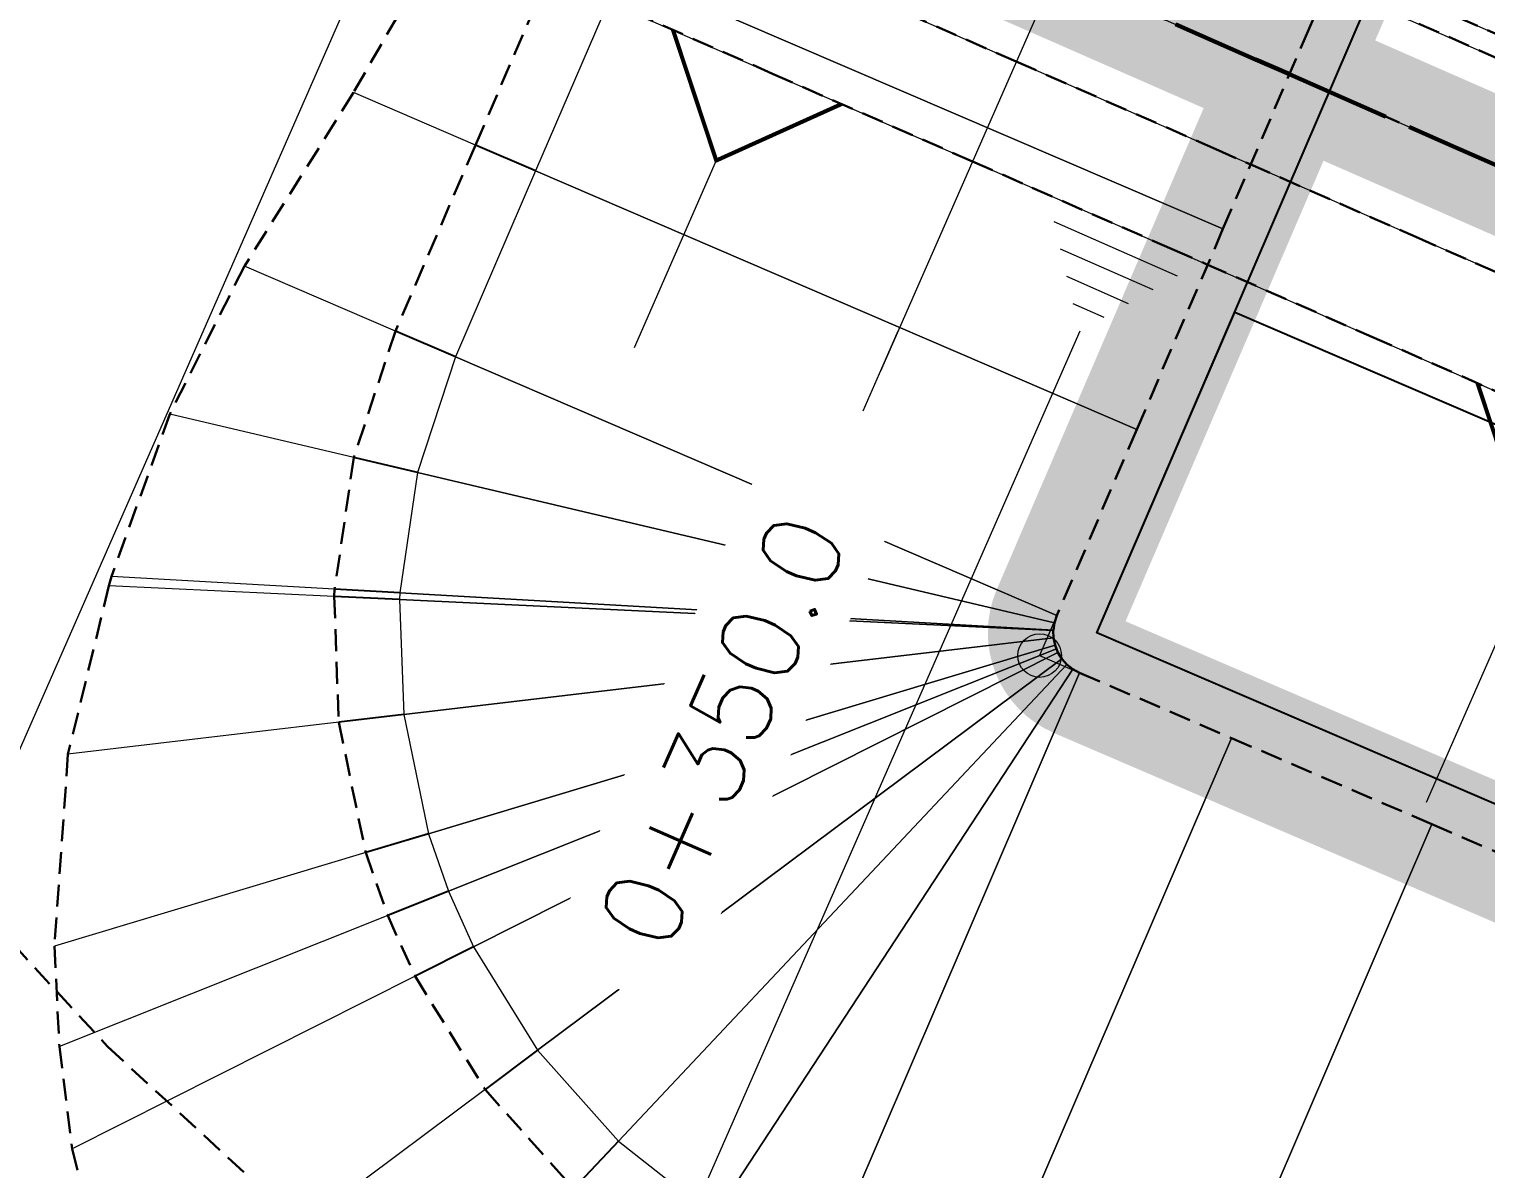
# Model space of a CAD drawing. Header units: metres. Extents: x 544752 to 548977, y 1840603 to 1844608.
# Drawn here: x 546528.47 to 546561.86, y 1843004.21 to 1843030.33 of the extents above; entities that cross this region are included whole.
import ezdxf

# ---------------------------------------------------------------- set-up
doc = ezdxf.new("R2010")
doc.units = ezdxf.units.M
doc.header["$MEASUREMENT"] = 0
for name, pattern in [('ACAD_ISO02W100', [15, 12, -3]), ('Anordnung Grundriss$0$GESTRICHELT', [0.75, 0.5, -0.25]), ('HIDDEN', [0.375, 0.25, -0.125])]:
    doc.linetypes.add(name, pattern=pattern)
doc.layers.add('C-ROAD', color=7, linetype='Continuous')
for name, color, linetype, lineweight in [('C-ROAD-CORR', 5, 'Continuous', 0), ('C-ROAD-LINK', 150, 'Continuous', 0), ('C-ROAD-SAMP', 150, 'HIDDEN', 0), ('C-ROAD-SAMP-TEXT', 11, 'Continuous', 0), ('C-ROAD-STAN', 11, 'Continuous', 0), ('C-TOPO-FEAT', 94, 'Continuous', 5), ('Đường', 5, 'ACAD_ISO02W100', 5)]:
    doc.layers.add(name, color=color, linetype=linetype, lineweight=lineweight)

# ---------------------------------------------------------------- blocks, each defined once
blk = doc.blocks.new('TB')
at = {"layer": 'Defpoints', "color": 5, "linetype": 'Anordnung Grundriss$0$GESTRICHELT', "lineweight": 5, "ltscale": 0.2}
blk.add_circle((-0.4049538253086098, -1.769394799566726e-07), 105.7280000291212, dxfattribs=at)
blk = doc.blocks.new('GFERFERF')
blk.add_lwpolyline([(467513.3739784134, 1441358.465170017), (467628.3739784134, 1441358.465170017), (467628.3739784134, 1441366.465170017), (467513.3739784134, 1441366.465170017)], close=True)
blk = doc.blocks.new('VƯERFEWRFER')
blk.add_lwpolyline([(467558.3739784134, 1441403.465170017), (467513.3739784134, 1441403.465170017), (467513.3739784134, 1441358.465170017), (467558.3739784134, 1441358.465170017)], close=True)
blk = doc.blocks.new('fcwdăed')
at = {"xscale": -1, "rotation": 19.89216182940478}
for name, p in [('GFERFERF', (1396356.812540187, 242240.5363757809, -3.31594075425429)), ('VƯERFEWRFER', (1396369.401823998, 242205.7439925189, -3.31594075425429))]:
    blk.add_blockref(name, p, dxfattribs=at)
blk = doc.blocks.new('STA')
blk.add_circle((0, 0), 0.03600344113496039)
blk = doc.blocks.new('PI')
h = blk.add_hatch(color=256)
h.dxf.hatch_style = 1
h.paths.add_polyline_path([(0.01097384885793593, 0, 1), (-0.01097384885793593, 0, 1)])
at = {"xscale": 0.3048, "yscale": 0.3048, "zscale": 0.3048}
blk.add_blockref('STA', (0, 0), dxfattribs=at)

msp = doc.modelspace()

# ---------------------------------------------------------------- linework, layer by layer
at = {"layer": 'C-ROAD', "color": 3, "linetype": 'Continuous', "lineweight": 13}
for p, q in [((546552.020755786, 1843016.887656167), (546551.6257915809, 1843015.968959657)), ((546551.6257915809, 1843015.968959657), (546552.5444880904, 1843015.573995452))]:
    msp.add_line(p, q, dxfattribs=at)
at = {"layer": 'C-ROAD', "color": 1, "linetype": 'ACAD_ISO02W100', "lineweight": 60, "ltscale": 0.1, "const_width": 3, "flags": 128}
for points in [[(546569.7941450139, 1843058.228999099), (546552.020755786, 1843016.887656167)], [(546552.5444880904, 1843015.573995452), (546658.1945866913, 1842970.153111869)]]:
    msp.add_lwpolyline(points, dxfattribs=at)
at = {"layer": 'C-ROAD', "color": 1, "linetype": 'ACAD_ISO02W100', "lineweight": -3, "ltscale": 0.1, "const_width": 3, "flags": 128}
msp.add_lwpolyline([(546552.020755786, 1843016.887656167, 0.4142135622969778), (546552.5444880904, 1843015.573995452)], format="xyb", dxfattribs=at)
at = {"layer": 'C-ROAD-CORR', "color": 160, "linetype": 'Continuous'}
for p, q in [((546555.8287705312, 1843025.745192648, 563.9415627647692), (546542.0483228875, 1843031.669655724, 553.9415627647692)), ((546542.0483228875, 1843031.669655724, 553.9415627647692), (546555.8287705312, 1843025.745192648, 563.9415627647692)), ((546555.8287705312, 1843025.745192648, 563.9415627647692), (546542.0483228875, 1843031.669655724, 553.9415627647692)), ((546535.9100121098, 1843031.285733294, 565.0832715047936), (546526.8694386584, 1843010.68826504, 550.0871584258351)), ((546538.6954570977, 1843027.668619483, 553.9715627647693), (546535.8999066667, 1843028.870477052, 551.9429273363118)), ((546538.6954570977, 1843027.668619483, 553.9715627647693), (546535.8999066667, 1843028.870477052, 551.9429273363118)), ((546538.6954570977, 1843027.668619483, 553.9715627647693), (546535.8999066667, 1843028.870477052, 551.9429273363118)), ((546538.6954570977, 1843027.668619483, 553.9715627647693), (546535.8999066667, 1843028.870477052, 551.9429273363118)), ((546540.0735018621, 1843027.076173176, 553.9415627647693), (546538.6954570977, 1843027.668619483, 553.9715627647693)), ((546540.0735018621, 1843027.076173176, 553.9415627647693), (546538.6954570977, 1843027.668619483, 553.9715627647693)), ((546544.21496923, 1843027.314204765, 563.6818982512062), (546542.3294365243, 1843023.018326826, 560.554257972503)), ((546553.8539495058, 1843021.1517101, 563.9415627647693), (546540.0735018621, 1843027.076173176, 553.9415627647693)), ((546540.0735018621, 1843027.076173176, 553.9415627647693), (546553.8539495058, 1843021.1517101, 563.9415627647693)), ((546553.8539495058, 1843021.1517101, 563.9415627647693), (546540.0735018621, 1843027.076173176, 553.9415627647693)), ((546554.7888410954, 1843024.666331983, 563.6964844344748), (546551.9582653748, 1843025.908719027, 563.6964844344748)), ((546554.2279546229, 1843024.349867743, 563.3530147657857), (546552.1050228324, 1843025.281658027, 563.3530147657857)), ((546536.8622633779, 1843023.404565551, 553.9715627647694), (546533.4007632546, 1843024.892726908, 551.4596703990485)), ((546536.8622633779, 1843023.404565551, 553.9715627647694), (546533.4007632546, 1843024.892726908, 551.4596703990485)), ((546536.8622633779, 1843023.404565551, 553.9715627647694), (546533.4007632546, 1843024.892726908, 551.4596703990485)), ((546536.8622633779, 1843023.404565551, 553.9715627647694), (546533.4007632546, 1843024.892726908, 551.4596703990485)), ((546553.6670681505, 1843024.033403504, 563.0095450970966), (546552.25178029, 1843024.654597026, 563.0095450970966)), ((546553.1061816779, 1843023.716939264, 562.6660754284076), (546552.3985377478, 1843024.027536025, 562.6660754284076)), ((546538.2403081423, 1843022.812119243, 553.9415627647694), (546536.8622633779, 1843023.404565551, 553.9715627647694)), ((546538.2403081423, 1843022.812119243, 553.9415627647694), (546536.8622633779, 1843023.404565551, 553.9715627647694)), ((546552.020755786, 1843016.887656167, 563.9415627647694), (546538.2403081423, 1843022.812119243, 553.9415627647694)), ((546538.2403081423, 1843022.812119243, 553.9415627647694), (546552.020755786, 1843016.887656167, 563.9415627647694)), ((546552.020755786, 1843016.887656167, 563.9415627647694), (546538.2403081423, 1843022.812119243, 553.9415627647694)), ((546535.906277749, 1843020.507784099, 553.9711829585957), (546531.6873426428, 1843021.502279466, 551.0814744407771)), ((546535.906277749, 1843020.507784099, 553.9711829585957), (546531.6873426428, 1843021.502279466, 551.0814744407771)), ((546535.906277749, 1843020.507784099, 553.9711829585957), (546531.6873426428, 1843021.502279466, 551.0814744407771)), ((546535.906277749, 1843020.507784099, 553.9711829585957), (546531.6873426428, 1843021.502279466, 551.0814744407771)), ((546537.3662641387, 1843020.163633344, 553.9411829585957), (546535.906277749, 1843020.507784099, 553.9711829585957)), ((546537.3662641387, 1843020.163633344, 553.9411829585957), (546535.906277749, 1843020.507784099, 553.9711829585957)), ((546551.9661280357, 1843016.722125798, 563.9411829585957), (546537.3662641387, 1843020.163633344, 553.9411829585957)), ((546537.3662641387, 1843020.163633344, 553.9411829585957), (546551.9661280357, 1843016.722125798, 563.9411829585957)), ((546551.9661280357, 1843016.722125798, 563.9411829585957), (546537.3662641387, 1843020.163633344, 553.9411829585957)), ((546562.9710932935, 1843018.26675894, 561.4769229938769), (546560.4842515695, 1843012.600896731, 557.3518572659156)), ((546535.4591461361, 1843017.322689896, 553.9699546586919), (546530.2933916276, 1843017.567969671, 550.522238389762)), ((546535.4591461361, 1843017.322689896, 553.9699546586919), (546530.2933916276, 1843017.567969671, 550.522238389762)), ((546535.4591461361, 1843017.322689896, 553.9699546586919), (546530.2933916276, 1843017.567969671, 550.522238389762)), ((546535.4591461361, 1843017.322689896, 553.9699546586919), (546530.2933916276, 1843017.567969671, 550.522238389762)), ((546535.4678365111, 1843017.48900611, 553.970055080292), (546530.3563009579, 1843017.780490037, 550.5568286111123)), ((546535.4678365111, 1843017.48900611, 553.970055080292), (546530.3563009579, 1843017.780490037, 550.5568286111123)), ((546535.4678365111, 1843017.48900611, 553.970055080292), (546530.3563009579, 1843017.780490037, 550.5568286111123)), ((546535.4678365111, 1843017.48900611, 553.970055080292), (546530.3563009579, 1843017.780490037, 550.5568286111123)), ((546536.9574580926, 1843017.251547216, 553.9399546586919), (546535.4591461361, 1843017.322689896, 553.9699546586919)), ((546536.9574580926, 1843017.251547216, 553.9399546586919), (546535.4591461361, 1843017.322689896, 553.9699546586919)), ((546536.9654035784, 1843017.403607754, 553.940055080292), (546535.4678365111, 1843017.48900611, 553.970055080292)), ((546536.9654035784, 1843017.403607754, 553.940055080292), (546535.4678365111, 1843017.48900611, 553.970055080292)), ((546551.9405776579, 1843016.540120415, 563.9399546586919), (546536.9574580926, 1843017.251547216, 553.9399546586919)), ((546536.9574580926, 1843017.251547216, 553.9399546586919), (546551.9405776579, 1843016.540120415, 563.9399546586919)), ((546551.9405776579, 1843016.540120415, 563.9399546586919), (546536.9574580926, 1843017.251547216, 553.9399546586919)), ((546551.9410742507, 1843016.549624199, 563.940055080292), (546536.9654035784, 1843017.403607754, 553.940055080292)), ((546536.9654035784, 1843017.403607754, 553.940055080292), (546551.9410742507, 1843016.549624199, 563.940055080292)), ((546551.9410742507, 1843016.549624199, 563.940055080292), (546536.9654035784, 1843017.403607754, 553.940055080292)), ((546551.9463556773, 1843016.375392742, 563.9382133998678), (546537.0499064047, 1843014.615904445, 553.9382133998678)), ((546537.0499064047, 1843014.615904445, 553.9382133998678), (546551.9463556773, 1843016.375392742, 563.9382133998678)), ((546551.9463556773, 1843016.375392742, 563.9382133998678), (546537.0499064047, 1843014.615904445, 553.9382133998678)), ((546551.9818118422, 1843016.204725363, 563.9357138758529), (546537.6172050422, 1843011.885226378, 553.9357138758529)), ((546537.6172050422, 1843011.885226378, 553.9357138758529), (546551.9818118422, 1843016.204725363, 563.9357138758529)), ((546551.9818118422, 1843016.204725363, 563.9357138758529), (546537.6172050422, 1843011.885226378, 553.9357138758529)), ((546552.0105538963, 1843016.122357297, 563.9341731654293), (546538.077077907, 1843010.567337328, 553.9341731654293)), ((546538.077077907, 1843010.567337328, 553.9341731654293), (546552.0105538963, 1843016.122357297, 563.9341731654293)), ((546552.0105538963, 1843016.122357297, 563.9341731654293), (546538.077077907, 1843010.567337328, 553.9341731654293)), ((546552.0463654277, 1843016.042807703, 563.9326324550191), (546538.6500624095, 1843009.29454382, 553.9326324550191)), ((546538.6500624095, 1843009.29454382, 553.9326324550191), (546552.0463654277, 1843016.042807703, 563.9326324550191)), ((546552.0463654277, 1843016.042807703, 563.9326324550191), (546538.6500624095, 1843009.29454382, 553.9326324550191)), ((546552.1380550057, 1843015.894559549, 563.929062764776), (546540.1170956584, 1843006.922573349, 553.929062764776)), ((546540.1170956584, 1843006.922573349, 553.929062764776), (546552.1380550057, 1843015.894559549, 563.929062764776)), ((546552.1380550057, 1843015.894559549, 563.929062764776), (546540.1170956584, 1843006.922573349, 553.929062764776)), ((546552.2540946348, 1843015.764485345, 563.9251132683618), (546541.9737297232, 1843004.841386093, 553.9251132683618)), ((546541.9737297232, 1843004.841386093, 553.9251132683618), (546552.2540946348, 1843015.764485345, 563.9251132683618)), ((546552.2540946348, 1843015.764485345, 563.9251132683618), (546541.9737297232, 1843004.841386093, 553.9251132683618)), ((546552.3909585096, 1843015.656537331, 563.9209039692183), (546544.1635517208, 1843003.114217867, 553.9209039692183)), ((546544.1635517208, 1843003.114217867, 553.9209039692183), (546552.3909585096, 1843015.656537331, 563.9209039692183)), ((546552.3909585096, 1843015.656537331, 563.9209039692183), (546544.1635517208, 1843003.114217867, 553.9209039692183)), ((546552.5444880904, 1843015.573995452, 563.9165627647665), (546546.6200250145, 1843001.793547809, 553.9165627647665)), ((546546.6200250145, 1843001.793547809, 553.9165627647665), (546552.5444880904, 1843015.573995452, 563.9165627647665)), ((546552.5444880904, 1843015.573995452, 563.9165627647665), (546546.6200250145, 1843001.793547809, 553.9165627647665)), ((546537.0499064047, 1843014.615904445, 553.9382133998678), (546535.5602614775, 1843014.439955615, 553.9682133998678)), ((546537.0499064047, 1843014.615904445, 553.9382133998678), (546535.5602614775, 1843014.439955615, 553.9682133998678)), ((546535.5602614775, 1843014.439955615, 553.9682133998678), (546529.3553282438, 1843013.707062346, 549.802836053823)), ((546535.5602614775, 1843014.439955615, 553.9682133998678), (546529.3553282438, 1843013.707062346, 549.802836053823)), ((546535.5602614775, 1843014.439955615, 553.9682133998678), (546529.3553282438, 1843013.707062346, 549.802836053823)), ((546535.5602614775, 1843014.439955615, 553.9682133998678), (546529.3553282438, 1843013.707062346, 549.802836053823)), ((546556.0243141509, 1843014.077955444, 563.821868107072), (546550.0998510747, 1843000.2975078, 553.821868107072)), ((546550.0998510747, 1843000.2975078, 553.821868107072), (546556.0243141509, 1843014.077955444, 563.821868107072)), ((546556.0243141509, 1843014.077955444, 563.821868107072), (546550.0998510747, 1843000.2975078, 553.821868107072)), ((546537.6172050422, 1843011.885226378, 553.9357138758529), (546536.1807443621, 1843011.45327648, 553.9657138758529)), ((546537.6172050422, 1843011.885226378, 553.9357138758529), (546536.1807443621, 1843011.45327648, 553.9657138758529)), ((546560.6177966988, 1843012.103134419, 563.6968681070717), (546554.6933336227, 1842998.322686775, 553.6968681070717)), ((546554.6933336227, 1842998.322686775, 553.6968681070717), (546560.6177966988, 1843012.103134419, 563.6968681070717)), ((546560.6177966988, 1843012.103134419, 563.6968681070717), (546554.6933336227, 1842998.322686775, 553.6968681070717)), ((546536.1807443621, 1843011.45327648, 553.9657138758529), (546529.0464543186, 1843009.30796481, 548.99913863796)), ((546536.1807443621, 1843011.45327648, 553.9657138758529), (546529.0464543186, 1843009.30796481, 548.99913863796)), ((546536.1807443621, 1843011.45327648, 553.9657138758529), (546529.0464543186, 1843009.30796481, 548.99913863796)), ((546536.1807443621, 1843011.45327648, 553.9657138758529), (546529.0464543186, 1843009.30796481, 548.99913863796)), ((546538.077077907, 1843010.567337328, 553.9341731654293), (546536.6837303082, 1843010.011835331, 553.9641731654293)), ((546538.077077907, 1843010.567337328, 553.9341731654293), (546536.6837303082, 1843010.011835331, 553.9641731654293)), ((546536.6837303082, 1843010.011835331, 553.9641731654293), (546529.1575253473, 1843007.011276183, 548.5626459609649)), ((546536.6837303082, 1843010.011835331, 553.9641731654293), (546529.1575253473, 1843007.011276183, 548.5626459609649)), ((546536.6837303082, 1843010.011835331, 553.9641731654293), (546529.1575253473, 1843007.011276183, 548.5626459609649)), ((546536.6837303082, 1843010.011835331, 553.9641731654293), (546529.1575253473, 1843007.011276183, 548.5626459609649)), ((546538.6500624095, 1843009.29454382, 553.9326324550191), (546537.3104321077, 1843008.619717431, 553.962632455019)), ((546538.6500624095, 1843009.29454382, 553.9326324550191), (546537.3104321077, 1843008.619717431, 553.962632455019)), ((546537.3104321077, 1843008.619717431, 553.962632455019), (546529.4523526919, 1843004.661282522, 548.0967757293935)), ((546537.3104321077, 1843008.619717431, 553.962632455019), (546529.4523526919, 1843004.661282522, 548.0967757293935)), ((546537.3104321077, 1843008.619717431, 553.962632455019), (546529.4523526919, 1843004.661282522, 548.0967757293935)), ((546537.3104321077, 1843008.619717431, 553.962632455019), (546529.4523526919, 1843004.661282522, 548.0967757293935)), ((546540.1170956584, 1843006.922573349, 553.929062764776), (546538.9149997237, 1843006.025374729, 553.9590627647759)), ((546540.1170956584, 1843006.922573349, 553.929062764776), (546538.9149997237, 1843006.025374729, 553.9590627647759)), ((546538.9149997237, 1843006.025374729, 553.9590627647759), (546530.6208285164, 1842999.83492125, 547.0593046277392)), ((546538.9149997237, 1843006.025374729, 553.9590627647759), (546530.6208285164, 1842999.83492125, 547.0593046277392)), ((546538.9149997237, 1843006.025374729, 553.9590627647759), (546530.6208285164, 1842999.83492125, 547.0593046277392)), ((546538.9149997237, 1843006.025374729, 553.9590627647759), (546530.6208285164, 1842999.83492125, 547.0593046277392)), ((546541.9737297232, 1843004.841386093, 553.9251132683618), (546540.945693232, 1843003.749076167, 553.9551132683617)), ((546541.9737297232, 1843004.841386093, 553.9251132683618), (546540.945693232, 1843003.749076167, 553.9551132683617))]:
    msp.add_line(p, q, dxfattribs=at)
at = {"layer": 'C-ROAD-CORR', "color": 5, "linetype": 'Anordnung Grundriss$0$GESTRICHELT', "lineweight": 30, "extrusion": (0.2229381191892048, 0.5079280487619708, -0.8320502943291571), "const_width": 0.1, "elevation": 1057501.795168675}
msp.add_lwpolyline([(240268.6666310872, 1587271.697403725), (240266.5570978674, 1587268.884692766), (240264.4475646472, 1587271.697403725)], dxfattribs=at)
at = {"layer": 'C-ROAD-CORR', "color": 5, "linetype": 'Anordnung Grundriss$0$GESTRICHELT', "lineweight": 30, "extrusion": (0.222938119189714, 0.5079280487408788, -0.8320502943418964), "const_width": 0.1, "elevation": 1057503.215783902}
msp.add_lwpolyline([(240248.5285570688, 1587270.750322237), (240245.7462795647, 1587267.040618898), (240242.9640020609, 1587270.750322237)], dxfattribs=at)
at = {"layer": 'C-ROAD-CORR', "color": 11, "linetype": 'Anordnung Grundriss$0$GESTRICHELT', "lineweight": 30}
for points in [[(546564.5552865973, 1843060.090962104, 569.4898924447388), (546565.5583771116, 1843054.217221657, 566.2484394637728), (546564.9336748666, 1843049.043298686, 563.3833800329256), (546556.0633788601, 1843047.414305244, 558.3795694461543), (546544.7683233784, 1843046.827759649, 552.646193758039), (546542.3350326542, 1843042.431381497, 552.3134979628028), (546540.4243241801, 1843037.810335806, 552.3600222505381), (546538.4107080176, 1843033.233531988, 552.331869945198), (546535.8999066666, 1843028.870477052, 551.9429273363118), (546533.4007632545, 1843024.892726908, 551.4596703990485), (546531.687342644, 1843021.502279471, 551.0814744407771), (546530.3563009577, 1843017.780490037, 550.5568286111123), (546530.2933916277, 1843017.567969676, 550.522238389762), (546529.3553282431, 1843013.707062351, 549.802836053823), (546529.0464543184, 1843009.30796481, 548.99913863796), (546529.1575253448, 1843007.011276189, 548.5626459609649), (546529.4523526886, 1843004.661282528, 548.0967757293935), (546530.6208285121, 1842999.834921255, 547.0593046277392), (546532.5063509085, 1842994.7821013, 545.7459277052527), (546533.8965479224, 1842987.462622556, 543.501876179733), (546537.5287413171, 1842980.646997075, 540.6312334398791), (546540.2655147465, 1842977.42259827, 539.2823278587857), (546543.6474178956, 1842972.629613598, 537.1122827916754)], [(546546.5947411989, 1843046.042549675, 553.9715627647688), (546544.6199201735, 1843041.449067127, 553.9715627647689), (546542.6450991483, 1843036.855584579, 553.971562764769), (546540.6702781229, 1843032.262102031, 553.9715627647691), (546538.6954570976, 1843027.668619483, 553.9715627647693), (546536.8622633776, 1843023.40456555, 553.9715627647694), (546535.9062777499, 1843020.507784103, 553.9711829585957), (546535.467836511, 1843017.489006109, 553.970055080292), (546535.4591461362, 1843017.322689899, 553.9699546586919), (546535.5602614769, 1843014.439955619, 553.9682133998678), (546536.180744362, 1843011.45327648, 553.9657138758529), (546536.6837303063, 1843010.011835335, 553.9641731654293), (546537.3104321054, 1843008.619717435, 553.962632455019), (546538.9149997209, 1843006.025374732, 553.9590627647759), (546540.9456932308, 1843003.749076168, 553.9551132683617), (546543.3408110403, 1843001.859985922, 553.9509039692183), (546546.0275787069, 1843000.415503044, 553.9465627647664), (546549.507404767, 1842998.919463036, 553.8518681070719), (546554.1008873149, 1842996.944642011, 553.7268681070717), (546558.6943698628, 1842994.969820986, 553.6018681070715), (546563.2878524107, 1842992.99499996, 553.4768681070711)], [(546563.7280546323, 1843044.119122839, 563.9415627647687), (546561.753233607, 1843039.525640291, 563.9415627647688), (546559.7784125817, 1843034.932157743, 563.941562764769), (546557.8035915564, 1843030.338675196, 563.9415627647691), (546555.828770531, 1843025.745192648, 563.9415627647692), (546553.8539495057, 1843021.1517101, 563.9415627647693), (546552.0207557858, 1843016.887656167, 563.9415627647694), (546551.9661280357, 1843016.722125798, 563.9411829585957), (546551.9410742506, 1843016.549624199, 563.940055080292), (546551.9405776578, 1843016.540120415, 563.9399546586919), (546551.9463556772, 1843016.375392742, 563.9382133998678), (546551.9818118421, 1843016.204725363, 563.9357138758529), (546552.0105538961, 1843016.122357297, 563.9341731654293), (546552.0463654274, 1843016.042807703, 563.9326324550191), (546552.1380550055, 1843015.894559549, 563.929062764776), (546552.2540946346, 1843015.764485345, 563.9251132683618), (546552.3909585094, 1843015.656537331, 563.9209039692183), (546552.5444880903, 1843015.573995452, 563.9165627647665), (546556.0243141507, 1843014.077955444, 563.821868107072), (546560.6177966986, 1843012.103134419, 563.6968681070717), (546565.2112792465, 1843010.128313394, 563.5718681070715)]]:
    msp.add_polyline3d(points, dxfattribs=at)
at = {"layer": 'C-ROAD-CORR', "color": 92, "linetype": 'Anordnung Grundriss$0$GESTRICHELT', "lineweight": 30}
for points in [[(546564.9336748666, 1843049.043298686, 563.3833800329256), (546556.0633788601, 1843047.414305244, 558.3795694461543), (546544.7683233784, 1843046.827759649, 552.646193758039), (546542.3350326542, 1843042.431381497, 552.3134979628028), (546540.4243241801, 1843037.810335806, 552.3600222505381), (546538.4107080176, 1843033.233531988, 552.331869945198), (546535.8999066666, 1843028.870477052, 551.9429273363118), (546533.4007632545, 1843024.892726908, 551.4596703990485), (546531.687342644, 1843021.502279471, 551.0814744407771), (546530.3563009577, 1843017.780490037, 550.5568286111123), (546530.2933916277, 1843017.567969676, 550.522238389762), (546529.3553282431, 1843013.707062351, 549.802836053823), (546529.0464543184, 1843009.30796481, 548.99913863796), (546529.1575253448, 1843007.011276189, 548.5626459609649), (546529.4523526886, 1843004.661282528, 548.0967757293935), (546530.6208285121, 1842999.834921255, 547.0593046277392), (546532.5063509085, 1842994.7821013, 545.7459277052527), (546533.8965479224, 1842987.462622556, 543.501876179733), (546537.5287413171, 1842980.646997075, 540.6312334398791), (546540.2655147465, 1842977.42259827, 539.2823278587857), (546543.6474178956, 1842972.629613598, 537.1122827916754)], [(546563.7280546323, 1843044.119122839, 563.9415627647687), (546561.753233607, 1843039.525640291, 563.9415627647688), (546559.7784125817, 1843034.932157743, 563.941562764769), (546557.8035915564, 1843030.338675196, 563.9415627647691), (546555.828770531, 1843025.745192648, 563.9415627647692), (546553.8539495057, 1843021.1517101, 563.9415627647693), (546552.0207557858, 1843016.887656167, 563.9415627647694), (546551.9661280357, 1843016.722125798, 563.9411829585957), (546551.9410742506, 1843016.549624199, 563.940055080292), (546551.9405776578, 1843016.540120415, 563.9399546586919), (546551.9463556772, 1843016.375392742, 563.9382133998678), (546551.9818118421, 1843016.204725363, 563.9357138758529), (546552.0105538961, 1843016.122357297, 563.9341731654293), (546552.0463654274, 1843016.042807703, 563.9326324550191), (546552.1380550055, 1843015.894559549, 563.929062764776), (546552.2540946346, 1843015.764485345, 563.9251132683618), (546552.3909585094, 1843015.656537331, 563.9209039692183), (546552.5444880903, 1843015.573995452, 563.9165627647665), (546556.0243141507, 1843014.077955444, 563.821868107072), (546560.6177966986, 1843012.103134419, 563.6968681070717), (546565.2112792465, 1843010.128313394, 563.5718681070715)]]:
    msp.add_polyline3d(points, dxfattribs=at)
at = {"layer": 'C-ROAD-LINK', "color": 83, "linetype": 'Continuous', "lineweight": -3}
for p, q in [((546540.0735018621, 1843027.076173176, 553.9415627647693), (546538.6954570977, 1843027.668619483, 553.9715627647693)), ((546538.2403081423, 1843022.812119243, 553.9415627647694), (546536.8622633779, 1843023.404565551, 553.9715627647694)), ((546537.3662641387, 1843020.163633344, 553.9411829585957), (546535.906277749, 1843020.507784099, 553.9711829585957)), ((546536.9574580926, 1843017.251547216, 553.9399546586919), (546535.4591461361, 1843017.322689896, 553.9699546586919)), ((546536.9654035784, 1843017.403607754, 553.940055080292), (546535.4678365111, 1843017.48900611, 553.970055080292)), ((546537.0499064047, 1843014.615904445, 553.9382133998678), (546535.5602614775, 1843014.439955615, 553.9682133998678)), ((546537.6172050422, 1843011.885226378, 553.9357138758529), (546536.1807443621, 1843011.45327648, 553.9657138758529)), ((546538.077077907, 1843010.567337328, 553.9341731654293), (546536.6837303082, 1843010.011835331, 553.9641731654293)), ((546538.6500624095, 1843009.29454382, 553.9326324550191), (546537.3104321077, 1843008.619717431, 553.962632455019)), ((546540.1170956584, 1843006.922573349, 553.929062764776), (546538.9149997237, 1843006.025374729, 553.9590627647759)), ((546541.9737297232, 1843004.841386093, 553.9251132683618), (546540.945693232, 1843003.749076167, 553.9551132683617))]:
    msp.add_line(p, q, dxfattribs=at)
at = {"layer": 'C-ROAD-SAMP', "color": 1, "linetype": 'Continuous', "lineweight": 13}
msp.add_lwpolyline([(546556.0140981235, 1843040.799434803), (546551.9950240237, 1843031.642631683), (546547.9759499239, 1843022.485828563)], dxfattribs=at)
at = {"layer": 'C-ROAD-SAMP-TEXT', "color": 4, "linetype": 'Continuous', "lineweight": 5}
msp.add_line((546548.3778573339, 1843023.401508875), (546547.5740425139, 1843021.570148251), dxfattribs=at)
at = {"layer": 'C-TOPO-FEAT', "color": 94, "linetype": 'Continuous', "lineweight": 0, "ltscale": 2}
msp.add_polyline3d([(546547.9727859633, 1843045.450103367, 553.9415627647688), (546545.9979649379, 1843040.85662082, 553.941562764769), (546544.0231439127, 1843036.263138272, 553.9415627647691), (546542.0483228873, 1843031.669655724, 553.9415627647692), (546540.073501862, 1843027.076173176, 553.9415627647693), (546538.240308142, 1843022.812119243, 553.9415627647694), (546537.3662641395, 1843020.163633348, 553.9411829585957), (546536.9654035782, 1843017.403607754, 553.940055080292), (546536.9574580926, 1843017.251547219, 553.9399546586919), (546537.0499064042, 1843014.615904448, 553.9382133998678), (546537.617205042, 1843011.885226378, 553.9357138758529), (546538.0770779054, 1843010.567337332, 553.9341731654293), (546538.6500624075, 1843009.294543823, 553.9326324550191), (546540.1170956559, 1843006.922573352, 553.929062764776), (546541.9737297221, 1843004.841386093, 553.9251132683618), (546544.1635517193, 1843003.114217868, 553.9209039692183), (546546.6200250144, 1843001.793547808, 553.9165627647665), (546550.0998510746, 1843000.2975078, 553.821868107072), (546554.6933336225, 1842998.322686775, 553.6968681070717), (546559.2868161704, 1842996.34786575, 553.5718681070715), (546563.8802987183, 1842994.373044724, 553.4468681070712)], dxfattribs=at)

# ---------------------------------------------------------------- block references
at = {"rotation": 136.8440965279733}
msp.add_blockref('fcwdăed', (1870662.973013071, 2573470.878610874, 1000046.315940754), dxfattribs=at)
at = {"layer": 'C-ROAD-STAN', "color": 3, "linetype": 'Continuous', "lineweight": -3, "xscale": 45.56286554269575, "yscale": 45.56286554269575, "zscale": 45.56286554269575, "rotation": 334.5}
msp.add_blockref('PI', (546551.6257915808, 1843015.968959657), dxfattribs=at)
at = {"layer": 'Đường', "rotation": 181.9299516079559}
msp.add_blockref('TB', (546576.1353845296, 1843043.417966283, 44), dxfattribs=at)

# ---------------------------------------------------------------- next in the draw order: texts
at = {"layer": 'C-ROAD-SAMP-TEXT', "color": 1, "linetype": 'Continuous', "lineweight": -3, "insert": (546544.358783234, 1843014.244705755), "char_height": 1.8, "width": 11.25428571428571, "attachment_point": 5, "rotation": 66.30252584057712, "bg_fill": 3, "box_fill_scale": 1.416666666666667, "bg_fill_color": 256, "bg_fill_true_color": 13158600, "bg_fill_transparency": 0}
msp.add_mtext('{\\Fsimplex.shx|c0;0+350.0}', dxfattribs=at)

# ---------------------------------------------------------------- next in the draw order: linework, layer by layer
at = {"layer": 'C-ROAD', "color": 1, "linetype": 'ACAD_ISO02W100', "lineweight": 60, "ltscale": 0.1, "const_width": 3, "flags": 128}
msp.add_lwpolyline([(546523.169546673, 1843044.294615997), (546698.777218832, 1842967.217470441)], dxfattribs=at)
at = {"layer": 'C-ROAD', "color": 1, "linetype": 'ACAD_ISO02W100', "lineweight": 60, "ltscale": 0.2}
msp.add_polyline3d([(546510.2898239484, 1843048.314122995, 570.1356503180411), (546515.1539321676, 1843047.162433994, 569.4823669075547), (546519.9070991278, 1843045.6153916, 568.8290834970683), (546523.169546673, 1843044.294615997, 568.3691521608006), (546524.5246146634, 1843043.699853983, 568.1758000865818), (546529.1030162234, 1843041.690316933, 567.5225166760953), (546533.6814177835, 1843039.680779883, 566.8692332656088), (546538.2598193435, 1843037.671242833, 566.2159498551224), (546542.8382209035, 1843035.661705783, 565.562666444636), (546547.4166224636, 1843033.652168733, 564.9093830341495), (546551.9950240236, 1843031.642631683, 564.256099623663), (546556.5734255837, 1843029.633094633, 563.6028162131765), (546557.3531223484, 1843029.290872677, 563.4915627647889), (546561.1518271437, 1843027.623557583, 563.3878530993622), (546565.7302287037, 1843025.614020533, 563.2628566809576), (546570.3086302638, 1843023.604483483, 563.1378602625529), (546574.8870318237, 1843021.594946433, 563.0128638441482), (546579.4654333838, 1843019.585409384, 562.8878674257436), (546584.0438349439, 1843017.575872333, 562.762871007339), (546588.6222365039, 1843015.566335284, 562.6378745889343), (546593.200638064, 1843013.556798234, 562.5128781705297), (546597.779039624, 1843011.547261184, 562.3878817521249), (546602.357441184, 1843009.537724134, 562.2628853337203)], dxfattribs=at)
at = {"layer": 'C-ROAD-CORR', "color": 160, "linetype": 'Continuous'}
msp.add_line((546552.5452952054, 1843023.400475024, 562.3226057597185), (546541.1375894285, 1842997.409882849, 543.3999957360719), dxfattribs=at)
at = {"layer": 'C-ROAD-CORR', "color": 5, "linetype": 'Anordnung Grundriss$0$GESTRICHELT', "lineweight": 30}
for points in [[(546505.5928886773, 1843051.299276245, 571.1714337285276), (546510.7178623306, 1843050.52303294, 570.5181503180412), (546515.7618305975, 1843049.328757954, 569.8648669075548), (546520.6907553324, 1843047.724510599, 569.2115834970683), (546524.0738383455, 1843046.354896699, 568.7516521608006), (546525.428906336, 1843045.760134685, 568.5583000865819), (546530.0073078959, 1843043.750597635, 567.9050166760953), (546534.585709456, 1843041.741060585, 567.2517332656089), (546539.164111016, 1843039.731523535, 566.5984498551225), (546543.742512576, 1843037.721986485, 565.945166444636), (546548.3209141361, 1843035.712449435, 565.2918830341496), (546552.8993156961, 1843033.702912385, 564.638599623663), (546557.4777172562, 1843031.693375335, 563.9853162131766), (546558.257414021, 1843031.351153379, 563.874062764789), (546562.0561188163, 1843029.683838285, 563.7703530993623), (546566.6345203762, 1843027.674301235, 563.6453566809577), (546571.2129219363, 1843025.664764185, 563.5203602625529), (546575.7913234963, 1843023.655227135, 563.3953638441483), (546580.3697250563, 1843021.645690086, 563.2703674257436), (546584.9481266164, 1843019.636153036, 563.145371007339), (546589.5265281764, 1843017.626615986, 563.0203745889344), (546594.1049297365, 1843015.617078936, 562.8953781705297), (546598.6833312965, 1843013.607541886, 562.770381752125), (546603.2617328565, 1843011.598004836, 562.6453853337204)], [(546509.8617855662, 1843046.10521305, 570.5181503180412), (546514.5460337376, 1843044.996110035, 569.8648669075548), (546519.1234429232, 1843043.506272601, 569.2115834970683), (546522.2652550004, 1843042.234335294, 568.7516521608006), (546523.6203229909, 1843041.639573281, 568.5583000865819), (546528.1987245509, 1843039.630036231, 567.9050166760953), (546532.777126111, 1843037.620499181, 567.2517332656089), (546537.3555276709, 1843035.610962131, 566.5984498551225), (546541.933929231, 1843033.601425081, 565.945166444636), (546546.5123307911, 1843031.591888031, 565.2918830341496), (546551.0907323511, 1843029.582350981, 564.638599623663), (546555.6691339111, 1843027.572813931, 563.9853162131766), (546556.4488306759, 1843027.230591975, 563.874062764789), (546560.2475354712, 1843025.563276881, 563.7703530993623), (546564.8259370312, 1843023.553739831, 563.6453566809577), (546569.4043385913, 1843021.544202781, 563.5203602625529), (546573.9827401512, 1843019.534665731, 563.3953638441483), (546578.5611417113, 1843017.525128681, 563.2703674257436), (546583.1395432714, 1843015.515591631, 563.145371007339), (546587.7179448314, 1843013.506054582, 563.0203745889344), (546592.2963463914, 1843011.496517532, 562.8953781705297), (546596.8747479515, 1843009.486980482, 562.770381752125), (546601.4531495115, 1843007.477443432, 562.6453853337204)]]:
    msp.add_polyline3d(points, dxfattribs=at)
at = {"layer": 'C-ROAD-CORR', "color": 160, "linetype": 'Anordnung Grundriss$0$GESTRICHELT', "lineweight": 30}
for points in [[(546505.5928886773, 1843051.299276245, 571.0214337285277), (546510.7178623306, 1843050.52303294, 570.3681503180412), (546515.7618305975, 1843049.328757954, 569.7148669075548), (546520.6907553324, 1843047.724510599, 569.0615834970683), (546524.0738383455, 1843046.354896699, 568.6016521608007), (546525.428906336, 1843045.760134685, 568.4083000865819), (546530.0073078959, 1843043.750597635, 567.7550166760954), (546534.585709456, 1843041.741060585, 567.1017332656089), (546539.164111016, 1843039.731523535, 566.4484498551225), (546543.742512576, 1843037.721986485, 565.795166444636), (546548.3209141361, 1843035.712449435, 565.1418830341496), (546552.8993156961, 1843033.702912385, 564.488599623663), (546557.4777172562, 1843031.693375335, 563.8353162131766), (546558.257414021, 1843031.351153379, 563.724062764789), (546562.0561188163, 1843029.683838285, 563.6203530993623), (546566.6345203762, 1843027.674301235, 563.4953566809577), (546571.2129219363, 1843025.664764185, 563.3703602625529), (546575.7913234963, 1843023.655227135, 563.2453638441483), (546580.3697250563, 1843021.645690086, 563.1203674257437), (546584.9481266164, 1843019.636153036, 562.995371007339), (546589.5265281764, 1843017.626615986, 562.8703745889344), (546594.1049297365, 1843015.617078936, 562.7453781705298), (546598.6833312965, 1843013.607541886, 562.620381752125), (546603.2617328565, 1843011.598004836, 562.4953853337204)], [(546509.8617855662, 1843046.10521305, 570.3681503180412), (546514.5460337376, 1843044.996110035, 569.7148669075548), (546519.1234429232, 1843043.506272601, 569.0615834970683), (546522.2652550004, 1843042.234335294, 568.6016521608007), (546523.6203229909, 1843041.639573281, 568.4083000865819), (546528.1987245509, 1843039.630036231, 567.7550166760954), (546532.777126111, 1843037.620499181, 567.1017332656089), (546537.3555276709, 1843035.610962131, 566.4484498551225), (546541.933929231, 1843033.601425081, 565.795166444636), (546546.5123307911, 1843031.591888031, 565.1418830341496), (546551.0907323511, 1843029.582350981, 564.488599623663), (546555.6691339111, 1843027.572813931, 563.8353162131766), (546556.4488306759, 1843027.230591975, 563.724062764789), (546560.2475354712, 1843025.563276881, 563.6203530993623), (546564.8259370312, 1843023.553739831, 563.4953566809577), (546569.4043385913, 1843021.544202781, 563.3703602625529), (546573.9827401512, 1843019.534665731, 563.2453638441483), (546578.5611417113, 1843017.525128681, 563.1203674257437), (546583.1395432714, 1843015.515591631, 562.995371007339), (546587.7179448314, 1843013.506054582, 562.8703745889344), (546592.2963463914, 1843011.496517532, 562.7453781705298), (546596.8747479515, 1843009.486980482, 562.620381752125), (546601.4531495115, 1843007.477443432, 562.4953853337204)]]:
    msp.add_polyline3d(points, dxfattribs=at)
at = {"layer": 'C-ROAD-CORR', "color": 150, "linetype": 'Anordnung Grundriss$0$GESTRICHELT', "lineweight": 30}
msp.add_polyline3d([(546510.2898239484, 1843048.314122995, 570.5856503180412), (546515.1539321676, 1843047.162433994, 569.9323669075548), (546519.9070991278, 1843045.6153916, 569.2790834970683), (546523.169546673, 1843044.294615997, 568.8191521608006), (546524.5246146634, 1843043.699853983, 568.6258000865819), (546529.1030162234, 1843041.690316933, 567.9725166760953), (546533.6814177835, 1843039.680779883, 567.3192332656089), (546538.2598193435, 1843037.671242833, 566.6659498551224), (546542.8382209035, 1843035.661705783, 566.012666444636), (546547.4166224636, 1843033.652168733, 565.3593830341496), (546551.9950240236, 1843031.642631683, 564.706099623663), (546556.5734255837, 1843029.633094633, 564.0528162131766), (546557.3531223484, 1843029.290872677, 563.941562764789), (546561.1518271437, 1843027.623557583, 563.8378530993623), (546565.7302287037, 1843025.614020533, 563.7128566809577), (546570.3086302638, 1843023.604483483, 563.5878602625529), (546574.8870318237, 1843021.594946433, 563.4628638441483), (546579.4654333838, 1843019.585409384, 563.3378674257436), (546584.0438349439, 1843017.575872333, 563.212871007339), (546588.6222365039, 1843015.566335284, 563.0878745889344), (546593.200638064, 1843013.556798234, 562.9628781705297), (546597.779039624, 1843011.547261184, 562.837881752125), (546602.357441184, 1843009.537724134, 562.7128853337204)], dxfattribs=at)
msp.add_polyline3d([(546510.2898239484, 1843048.314122995, 570.5856503180412), (546515.1539321676, 1843047.162433994, 569.9323669075548), (546519.9070991278, 1843045.6153916, 569.2790834970683), (546523.169546673, 1843044.294615997, 568.8191521608006), (546524.5246146634, 1843043.699853983, 568.6258000865819), (546529.1030162234, 1843041.690316933, 567.9725166760953), (546533.6814177835, 1843039.680779883, 567.3192332656089), (546538.2598193435, 1843037.671242833, 566.6659498551224), (546542.8382209035, 1843035.661705783, 566.012666444636), (546547.4166224636, 1843033.652168733, 565.3593830341496), (546551.9950240236, 1843031.642631683, 564.706099623663), (546556.5734255837, 1843029.633094633, 564.0528162131766), (546557.3531223484, 1843029.290872677, 563.941562764789), (546561.1518271437, 1843027.623557583, 563.8378530993623), (546565.7302287037, 1843025.614020533, 563.7128566809577), (546570.3086302638, 1843023.604483483, 563.5878602625529), (546574.8870318237, 1843021.594946433, 563.4628638441483), (546579.4654333838, 1843019.585409384, 563.3378674257436), (546584.0438349439, 1843017.575872333, 563.212871007339), (546588.6222365039, 1843015.566335284, 563.0878745889344), (546593.200638064, 1843013.556798234, 562.9628781705297), (546597.779039624, 1843011.547261184, 562.837881752125), (546602.357441184, 1843009.537724134, 562.7128853337204)], dxfattribs=at)
at = {"layer": 'C-ROAD-CORR', "color": 11, "linetype": 'Anordnung Grundriss$0$GESTRICHELT', "lineweight": 30}
for points in [[(546520.8649011556, 1843048.19320371, 569.1915834970683), (546524.2747920504, 1843046.812736855, 568.7316521608006), (546525.629860041, 1843046.217974841, 568.5383000865819), (546530.2082616009, 1843044.208437791, 567.8850166760953), (546534.786663161, 1843042.198900741, 567.2317332656089), (546539.365064721, 1843040.189363691, 566.5784498551225), (546543.943466281, 1843038.179826641, 565.925166444636), (546548.5218678411, 1843036.170289591, 565.2718830341496), (546553.1002694011, 1843034.160752541, 564.618599623663), (546557.6786709612, 1843032.151215491, 563.9653162131766), (546558.458367726, 1843031.808993535, 563.854062764789), (546562.2570725213, 1843030.141678441, 563.7503530993623), (546566.8354740812, 1843028.132141392, 563.6253566809577), (546571.4138756413, 1843026.122604341, 563.5003602625529), (546575.9922772013, 1843024.113067291, 563.3753638441483), (546580.5706787613, 1843022.103530242, 563.2503674257437), (546585.1490803214, 1843020.093993192, 563.125371007339), (546589.7274818814, 1843018.084456142, 563.0003745889344), (546594.3058834415, 1843016.074919092, 562.8753781705298), (546598.8842850015, 1843014.065382042, 562.750381752125), (546603.4626865615, 1843012.055844992, 562.6253853337204)], [(546513.8705910378, 1843042.589083413, 569.7648669075547), (546518.252713807, 1843041.162807046, 569.1115834970683), (546521.2604864755, 1843039.945134514, 568.6516521608006), (546522.615554466, 1843039.350372501, 568.4583000865819), (546527.193956026, 1843037.340835451, 567.8050166760953), (546531.7723575861, 1843035.331298401, 567.1517332656089), (546536.350759146, 1843033.321761351, 566.4984498551224), (546540.9291607061, 1843031.312224301, 565.845166444636), (546545.5075622662, 1843029.302687251, 565.1918830341496), (546550.0859638262, 1843027.293150201, 564.538599623663), (546554.6643653862, 1843025.283613151, 563.8853162131766), (546555.444062151, 1843024.941391195, 563.7740627647889), (546559.2427669463, 1843023.274076101, 563.6703530993623), (546563.8211685063, 1843021.264539051, 563.5453566809576), (546568.3995700664, 1843019.255002001, 563.4203602625529), (546572.9779716263, 1843017.245464951, 563.2953638441483), (546577.5563731864, 1843015.235927901, 563.1703674257436), (546582.1347747465, 1843013.226390851, 563.045371007339), (546586.7131763065, 1843011.216853802, 562.9203745889344), (546591.2915778665, 1843009.207316752, 562.7953781705297), (546595.8699794266, 1843007.197779702, 562.670381752125), (546600.4483809866, 1843005.188242652, 562.5453853337203)], [(546509.0814757883, 1843042.078391859, 570.8198782779548), (546513.1399374511, 1843039.98530572, 567.9619664128938), (546515.3814117633, 1843033.435033492, 563.6156108488083), (546516.7054834104, 1843029.567304885, 561.096009655497), (546517.375136913, 1843027.410938042, 559.7657216091004), (546519.7913354251, 1843020.47517492, 555.525869096593), (546523.0877271877, 1843015.544788187, 552.7460431611344), (546526.5625809716, 1843011.020997986, 550.2622423253742), (546530.2622345409, 1843007.009377336, 548.1513296717336), (546534.1499676766, 1843003.426265222, 546.3523952859343), (546538.1428747852, 1843000.082774807, 544.7279189476089), (546542.0662979686, 1842996.580976631, 542.9881856726463), (546542.7152894302, 1842995.940964015, 542.6601239081109), (546545.4369958495, 1842991.819884237, 540.7699358161271), (546548.9871145614, 1842987.467572867, 538.9392681868056), (546552.6800466697, 1842983.440638467, 537.3454932559513), (546556.6605278271, 1842980.068837554, 536.2286922780445), (546561.3220660336, 1842978.248713759, 536.2415993407658), (546566.6299062514, 1842977.901083409, 537.3265642876789)]]:
    msp.add_polyline3d(points, dxfattribs=at)
at = {"layer": 'C-ROAD-CORR', "color": 92, "linetype": 'Anordnung Grundriss$0$GESTRICHELT', "lineweight": 30}
for points in [[(546520.8649011556, 1843048.19320371, 569.1915834970683), (546524.2747920504, 1843046.812736855, 568.7316521608006), (546525.629860041, 1843046.217974841, 568.5383000865819), (546530.2082616009, 1843044.208437791, 567.8850166760953), (546534.786663161, 1843042.198900741, 567.2317332656089), (546539.365064721, 1843040.189363691, 566.5784498551225), (546543.943466281, 1843038.179826641, 565.925166444636), (546548.5218678411, 1843036.170289591, 565.2718830341496), (546553.1002694011, 1843034.160752541, 564.618599623663), (546557.6786709612, 1843032.151215491, 563.9653162131766), (546558.458367726, 1843031.808993535, 563.854062764789), (546562.2570725213, 1843030.141678441, 563.7503530993623), (546566.8354740812, 1843028.132141392, 563.6253566809577), (546571.4138756413, 1843026.122604341, 563.5003602625529), (546575.9922772013, 1843024.113067291, 563.3753638441483), (546580.5706787613, 1843022.103530242, 563.2503674257437), (546585.1490803214, 1843020.093993192, 563.125371007339), (546589.7274818814, 1843018.084456142, 563.0003745889344), (546594.3058834415, 1843016.074919092, 562.8753781705298), (546598.8842850015, 1843014.065382042, 562.750381752125), (546603.4626865615, 1843012.055844992, 562.6253853337204)], [(546513.8705910378, 1843042.589083413, 569.7648669075547), (546518.252713807, 1843041.162807046, 569.1115834970683), (546521.2604864755, 1843039.945134514, 568.6516521608006), (546522.615554466, 1843039.350372501, 568.4583000865819), (546527.193956026, 1843037.340835451, 567.8050166760953), (546531.7723575861, 1843035.331298401, 567.1517332656089), (546536.350759146, 1843033.321761351, 566.4984498551224), (546540.9291607061, 1843031.312224301, 565.845166444636), (546545.5075622662, 1843029.302687251, 565.1918830341496), (546550.0859638262, 1843027.293150201, 564.538599623663), (546554.6643653862, 1843025.283613151, 563.8853162131766), (546555.444062151, 1843024.941391195, 563.7740627647889), (546559.2427669463, 1843023.274076101, 563.6703530993623), (546563.8211685063, 1843021.264539051, 563.5453566809576), (546568.3995700664, 1843019.255002001, 563.4203602625529), (546572.9779716263, 1843017.245464951, 563.2953638441483), (546577.5563731864, 1843015.235927901, 563.1703674257436), (546582.1347747465, 1843013.226390851, 563.045371007339), (546586.7131763065, 1843011.216853802, 562.9203745889344), (546591.2915778665, 1843009.207316752, 562.7953781705297), (546595.8699794266, 1843007.197779702, 562.670381752125), (546600.4483809866, 1843005.188242652, 562.5453853337203)], [(546513.1399374511, 1843039.98530572, 567.9619664128938), (546515.3814117633, 1843033.435033492, 563.6156108488083), (546516.7054834104, 1843029.567304885, 561.096009655497), (546517.375136913, 1843027.410938042, 559.7657216091004), (546519.7913354251, 1843020.47517492, 555.525869096593), (546523.0877271877, 1843015.544788187, 552.7460431611344), (546526.5625809716, 1843011.020997986, 550.2622423253742), (546530.2622345409, 1843007.009377336, 548.1513296717336), (546534.1499676766, 1843003.426265222, 546.3523952859343), (546538.1428747852, 1843000.082774807, 544.7279189476089), (546542.0662979686, 1842996.580976631, 542.9881856726463), (546542.7152894302, 1842995.940964015, 542.6601239081109), (546545.4369958495, 1842991.819884237, 540.7699358161271), (546548.9871145614, 1842987.467572867, 538.9392681868056), (546552.6800466697, 1842983.440638467, 537.3454932559513), (546556.6605278271, 1842980.068837554, 536.2286922780445), (546561.3220660336, 1842978.248713759, 536.2415993407658), (546566.6299062514, 1842977.901083409, 537.3265642876789), (546572.1069242371, 1842977.93889694, 538.6921540147998), (546577.6081288699, 1842978.03181579, 540.0978635082614), (546583.2228840406, 1842978.383440973, 541.6919257334191), (546588.9952717625, 1842979.094206147, 543.5474620317977), (546594.7312429537, 1842979.722002211, 545.3425921604966), (546600.272669417, 1842979.906559925, 546.8150198908478)]]:
    msp.add_polyline3d(points, dxfattribs=at)
at = {"layer": 'C-TOPO-FEAT', "color": 94, "linetype": 'Continuous', "lineweight": 0, "ltscale": 2}
for points in [[(546505.6473975236, 1843051.79629615, 571.1514337285276), (546510.8129819711, 1843051.013901816, 570.4981503180412), (546515.8969191374, 1843049.810163279, 569.8448669075548), (546520.8649011556, 1843048.19320371, 569.1915834970683), (546524.2747920504, 1843046.812736855, 568.7316521608006), (546525.629860041, 1843046.217974841, 568.5383000865819), (546530.2082616009, 1843044.208437791, 567.8850166760953), (546534.786663161, 1843042.198900741, 567.2317332656089), (546539.365064721, 1843040.189363691, 566.5784498551225), (546543.943466281, 1843038.179826641, 565.925166444636), (546548.5218678411, 1843036.170289591, 565.2718830341496), (546553.1002694011, 1843034.160752541, 564.618599623663), (546557.6786709612, 1843032.151215491, 563.9653162131766), (546558.458367726, 1843031.808993535, 563.854062764789), (546562.2570725213, 1843030.141678441, 563.7503530993623), (546566.8354740812, 1843028.132141392, 563.6253566809577), (546571.4138756413, 1843026.122604341, 563.5003602625529), (546575.9922772013, 1843024.113067291, 563.3753638441483), (546580.5706787613, 1843022.103530242, 563.2503674257437), (546585.1490803214, 1843020.093993192, 563.125371007339), (546589.7274818814, 1843018.084456142, 563.0003745889344), (546594.3058834415, 1843016.074919092, 562.8753781705298), (546598.8842850015, 1843014.065382042, 562.750381752125), (546603.4626865615, 1843012.055844992, 562.6253853337204)], [(546505.5928886773, 1843051.299276245, 570.7214337285276), (546510.7178623306, 1843050.52303294, 570.0681503180411), (546515.7618305975, 1843049.328757954, 569.4148669075547), (546520.6907553324, 1843047.724510599, 568.7615834970683), (546524.0738383455, 1843046.354896699, 568.3016521608006), (546525.428906336, 1843045.760134685, 568.1083000865818), (546530.0073078959, 1843043.750597635, 567.4550166760953), (546534.585709456, 1843041.741060585, 566.8017332656088), (546539.164111016, 1843039.731523535, 566.1484498551224), (546543.742512576, 1843037.721986485, 565.495166444636), (546548.3209141361, 1843035.712449435, 564.8418830341495), (546552.8993156961, 1843033.702912385, 564.188599623663), (546557.4777172562, 1843031.693375335, 563.5353162131765), (546558.257414021, 1843031.351153379, 563.4240627647889), (546562.0561188163, 1843029.683838285, 563.3203530993623), (546566.6345203762, 1843027.674301235, 563.1953566809576), (546571.2129219363, 1843025.664764185, 563.0703602625529), (546575.7913234963, 1843023.655227135, 562.9453638441482), (546580.3697250563, 1843021.645690086, 562.8203674257436), (546584.9481266164, 1843019.636153036, 562.695371007339), (546589.5265281764, 1843017.626615986, 562.5703745889343), (546594.1049297365, 1843015.617078936, 562.4453781705297), (546598.6833312965, 1843013.607541886, 562.320381752125), (546603.2617328565, 1843011.598004836, 562.1953853337203)], [(546510.2898239484, 1843048.314122995, 570.4356503180412), (546515.1539321676, 1843047.162433994, 569.7823669075548), (546519.9070991278, 1843045.6153916, 569.1290834970683), (546523.169546673, 1843044.294615997, 568.6691521608006), (546524.5246146634, 1843043.699853983, 568.4758000865819), (546529.1030162234, 1843041.690316933, 567.8225166760953), (546533.6814177835, 1843039.680779883, 567.1692332656089), (546538.2598193435, 1843037.671242833, 566.5159498551225), (546542.8382209035, 1843035.661705783, 565.862666444636), (546547.4166224636, 1843033.652168733, 565.2093830341496), (546551.9950240236, 1843031.642631683, 564.556099623663), (546556.5734255837, 1843029.633094633, 563.9028162131766), (546557.3531223484, 1843029.290872677, 563.791562764789), (546561.1518271437, 1843027.623557583, 563.6878530993623), (546565.7302287037, 1843025.614020533, 563.5628566809577), (546570.3086302638, 1843023.604483483, 563.4378602625529), (546574.8870318237, 1843021.594946433, 563.3128638441483), (546579.4654333838, 1843019.585409384, 563.1878674257437), (546584.0438349439, 1843017.575872333, 563.062871007339), (546588.6222365039, 1843015.566335284, 562.9378745889344), (546593.200638064, 1843013.556798234, 562.8128781705298), (546597.779039624, 1843011.547261184, 562.687881752125), (546602.357441184, 1843009.537724134, 562.5628853337204)], [(546510.2898239484, 1843048.314122995, 570.4356503180412), (546515.1539321676, 1843047.162433994, 569.7823669075548), (546519.9070991278, 1843045.6153916, 569.1290834970683), (546523.169546673, 1843044.294615997, 568.6691521608006), (546524.5246146634, 1843043.699853983, 568.4758000865819), (546529.1030162234, 1843041.690316933, 567.8225166760953), (546533.6814177835, 1843039.680779883, 567.1692332656089), (546538.2598193435, 1843037.671242833, 566.5159498551225), (546542.8382209035, 1843035.661705783, 565.862666444636), (546547.4166224636, 1843033.652168733, 565.2093830341496), (546551.9950240236, 1843031.642631683, 564.556099623663), (546556.5734255837, 1843029.633094633, 563.9028162131766), (546557.3531223484, 1843029.290872677, 563.791562764789), (546561.1518271437, 1843027.623557583, 563.6878530993623), (546565.7302287037, 1843025.614020533, 563.5628566809577), (546570.3086302638, 1843023.604483483, 563.4378602625529), (546574.8870318237, 1843021.594946433, 563.3128638441483), (546579.4654333838, 1843019.585409384, 563.1878674257437), (546584.0438349439, 1843017.575872333, 563.062871007339), (546588.6222365039, 1843015.566335284, 562.9378745889344), (546593.200638064, 1843013.556798234, 562.8128781705298), (546597.779039624, 1843011.547261184, 562.687881752125), (546602.357441184, 1843009.537724134, 562.5628853337204)], [(546510.2898239484, 1843048.314122995, 570.1356503180411), (546515.1539321676, 1843047.162433994, 569.4823669075547), (546519.9070991278, 1843045.6153916, 568.8290834970683), (546523.169546673, 1843044.294615997, 568.3691521608006), (546524.5246146634, 1843043.699853983, 568.1758000865818), (546529.1030162234, 1843041.690316933, 567.5225166760953), (546533.6814177835, 1843039.680779883, 566.8692332656088), (546538.2598193435, 1843037.671242833, 566.2159498551224), (546542.8382209035, 1843035.661705783, 565.562666444636), (546547.4166224636, 1843033.652168733, 564.9093830341495), (546551.9950240236, 1843031.642631683, 564.256099623663), (546556.5734255837, 1843029.633094633, 563.6028162131765), (546557.3531223484, 1843029.290872677, 563.4915627647889), (546561.1518271437, 1843027.623557583, 563.3878530993622), (546565.7302287037, 1843025.614020533, 563.2628566809576), (546570.3086302638, 1843023.604483483, 563.1378602625529), (546574.8870318237, 1843021.594946433, 563.0128638441482), (546579.4654333838, 1843019.585409384, 562.8878674257436), (546584.0438349439, 1843017.575872333, 562.762871007339), (546588.6222365039, 1843015.566335284, 562.6378745889343), (546593.200638064, 1843013.556798234, 562.5128781705297), (546597.779039624, 1843011.547261184, 562.3878817521249), (546602.357441184, 1843009.537724134, 562.2628853337203)], [(546509.8617855662, 1843046.10521305, 570.0681503180411), (546514.5460337376, 1843044.996110035, 569.4148669075547), (546519.1234429232, 1843043.506272601, 568.7615834970683), (546522.2652550004, 1843042.234335294, 568.3016521608006), (546523.6203229909, 1843041.639573281, 568.1083000865818), (546528.1987245509, 1843039.630036231, 567.4550166760953), (546532.777126111, 1843037.620499181, 566.8017332656088), (546537.3555276709, 1843035.610962131, 566.1484498551224), (546541.933929231, 1843033.601425081, 565.495166444636), (546546.5123307911, 1843031.591888031, 564.8418830341495), (546551.0907323511, 1843029.582350981, 564.188599623663), (546555.6691339111, 1843027.572813931, 563.5353162131765), (546556.4488306759, 1843027.230591975, 563.4240627647889), (546560.2475354712, 1843025.563276881, 563.3203530993623), (546564.8259370312, 1843023.553739831, 563.1953566809576), (546569.4043385913, 1843021.544202781, 563.0703602625529), (546573.9827401512, 1843019.534665731, 562.9453638441482), (546578.5611417113, 1843017.525128681, 562.8203674257436), (546583.1395432714, 1843015.515591631, 562.695371007339), (546587.7179448314, 1843013.506054582, 562.5703745889343), (546592.2963463914, 1843011.496517532, 562.4453781705297), (546596.8747479515, 1843009.486980482, 562.320381752125), (546601.4531495115, 1843007.477443432, 562.1953853337203)], [(546509.3861873638, 1843043.650868668, 570.4181503180412), (546513.8705910378, 1843042.589083413, 569.7648669075547), (546518.252713807, 1843041.162807046, 569.1115834970683), (546521.2604864755, 1843039.945134514, 568.6516521608006), (546522.615554466, 1843039.350372501, 568.4583000865819), (546527.193956026, 1843037.340835451, 567.8050166760953), (546531.7723575861, 1843035.331298401, 567.1517332656089), (546536.350759146, 1843033.321761351, 566.4984498551224), (546540.9291607061, 1843031.312224301, 565.845166444636), (546545.5075622662, 1843029.302687251, 565.1918830341496), (546550.0859638262, 1843027.293150201, 564.538599623663), (546554.6643653862, 1843025.283613151, 563.8853162131766), (546555.444062151, 1843024.941391195, 563.7740627647889), (546559.2427669463, 1843023.274076101, 563.6703530993623), (546563.8211685063, 1843021.264539051, 563.5453566809576), (546568.3995700664, 1843019.255002001, 563.4203602625529), (546572.9779716263, 1843017.245464951, 563.2953638441483), (546577.5563731864, 1843015.235927901, 563.1703674257436), (546582.1347747465, 1843013.226390851, 563.045371007339), (546586.7131763065, 1843011.216853802, 562.9203745889344), (546591.2915778665, 1843009.207316752, 562.7953781705297), (546595.8699794266, 1843007.197779702, 562.670381752125), (546600.4483809866, 1843005.188242652, 562.5453853337203)]]:
    msp.add_polyline3d(points, dxfattribs=at)

doc.saveas('drawing.dxf')
